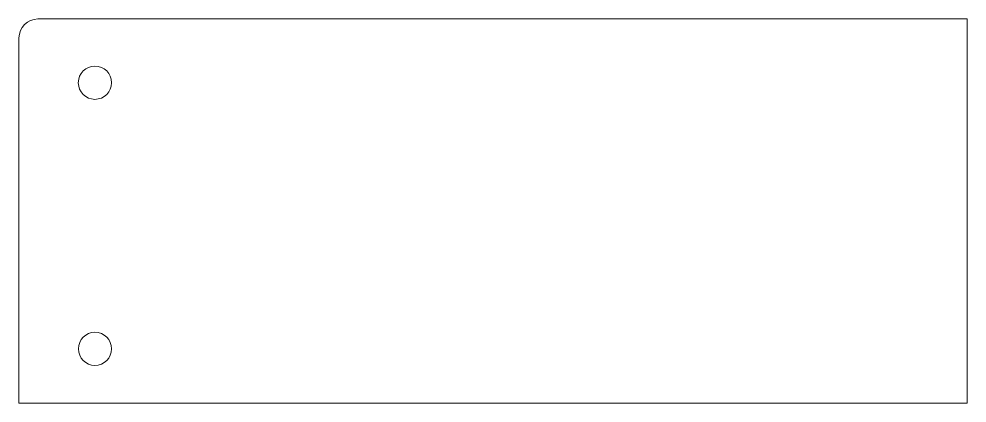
# Model space of a CAD drawing. Header units: inches. Extents: x 0.6 to 25.6, y 0.7 to 10.8.
import ezdxf

# ---------------------------------------------------------------- set-up
doc = ezdxf.new("R2010")
doc.units = ezdxf.units.IN
doc.header["$MEASUREMENT"] = 0

msp = doc.modelspace()

# ---------------------------------------------------------------- linework, layer by layer
at = {"color": 7, "linetype": 'Continuous', "lineweight": 15}
for p, q in [((1.122, 10.752), (25.565, 10.752)), ((25.565, 10.752), (25.565, 0.652)), ((0.622, 10.252), (0.622, 0.652)), ((0.622, 0.652), (25.565, 0.652))]:
    msp.add_line(p, q, dxfattribs=at)
for centre, radius in [((2.622, 9.077), 0.438), ((2.622, 2.077), 0.437)]:
    msp.add_circle(centre, radius, dxfattribs=at)
msp.add_arc((1.122, 10.252), 0.5, 90, 180, dxfattribs=at)

doc.saveas('drawing.dxf')
